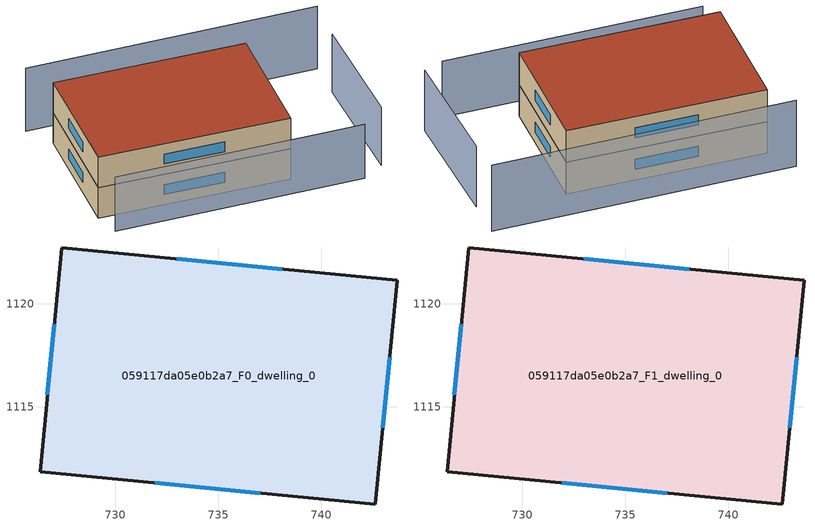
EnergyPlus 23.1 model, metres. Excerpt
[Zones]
059117da05e0b2a7_F0_dwelling_0
 floor ground (EU_floor_Construction): 743.67,1121.13 742.61,1110.26 726.34,1111.85 727.4,1122.72 z0
 wall outside (EU_wall_Construction): 742.61,1110.26 743.67,1121.13 727.4,1122.72 726.34,1111.85 742.61,1110.26 z0:3
 window (EU_Window_Construction): 742.98,1113.99 743.31,1117.41 / 731.91,1111.31 737.04,1110.81 / 727.03,1119 726.7,1115.57 / 738.1,1121.68 732.97,1122.18 z1.03:1.97
059117da05e0b2a7_F1_dwelling_0
 floor to 059117da05e0b2a7_F0_dwelling_0 (EU_floor_Construction): 743.67,1121.13 742.61,1110.26 726.34,1111.85 727.4,1122.72 z3
 wall outside (EU_wall_Construction): 742.61,1110.26 743.67,1121.13 727.4,1122.72 726.34,1111.85 742.61,1110.26 z3:6
 window (EU_Window_Construction): 742.98,1113.99 743.31,1117.41 / 731.91,1111.31 737.04,1110.81 / 727.03,1119 726.7,1115.57 / 738.1,1121.68 732.97,1122.18 z4.03:4.97
 roof outside (EU_roof_Construction): 742.61,1110.26 743.67,1121.13 727.4,1122.72 726.34,1111.85 z6
shading: 726.81,1109.69 748.04,1107.88 z0:5.3; 750,1108.95 750.65,1119.71 z0:5.7; 750.91,1123.14 726.08,1125.18 z0:6.2
[Building]
EU S2 Campaign: North Axis=0; Terrain=City; Solar Distribution=FullExterior
[Site:Location]
Cape.Town.Intl.AP: Latitude=-33.965; Longitude=18.602; Time Zone=2; Elevation=46
[SizingPeriod:WeatherFileDays]
AnnualSizingPeriod: Begin Month=1; Begin Day of Month=1; End Month=12; End Day of Month=31; Day of Week for Start Day=Monday; Use Weather File Daylight Saving Period=No; Use Weather File Rain and Snow Indicators=No
[MATERIAL]
EU_InternalMass_Material: Roughness=MediumRough; Thickness=0.1; Conductivity=1; Density=1800; Specific Heat=900; Thermal Absorptance=0.9; Solar Absorptance=0.7; Visible Absorptance=0.7
[MATERIAL:NOMASS] Roughness=MediumRough; Thermal Absorptance=0.9; Solar Absorptance=0.7; Visible Absorptance=0.7
Name | Thermal Resistance
EU_wall_NoMass | 0.493876
EU_roof_NoMass | 0.449382
EU_floor_NoMass | 1.25
[WINDOWMATERIAL:SIMPLEGLAZINGSYSTEM]
EU_Window_SimpleGlazing: UFactor=4.4; Solar Heat Gain Coefficient=0.85; Visible Transmittance=0.85
[CONSTRUCTION]
EU_wall_Construction: EU_wall_NoMass
EU_roof_Construction: EU_roof_NoMass
EU_floor_Construction: EU_floor_NoMass
EU_Window_Construction: EU_Window_SimpleGlazing
EU_InternalMass_Construction: EU_InternalMass_Material
[ZONE] Type=1; Multiplier=1; Ceiling Height=autocalculate; Floor Area=autocalculate; Part of Total Floor Area=Yes
Name | Volume
059117da05e0b2a7_F0_dwelling_0 | 535.877
059117da05e0b2a7_F1_dwelling_0 | 535.878
[INTERNALMASS] Construction=EU_InternalMass_Construction; Surface Area=178.626
Name | Zone or ZoneList
059117da05e0b2a7_F0_dwelling_0_EU_InternalMass | 059117da05e0b2a7_F0_dwelling_0
059117da05e0b2a7_F1_dwelling_0_EU_InternalMass | 059117da05e0b2a7_F1_dwelling_0
[OTHEREQUIPMENT] Fuel Type=Electricity; Design Level Calculation Method=Watts/Area; Power per Zone Floor Area=1; Fraction Latent=0; Fraction Radiant=0; Fraction Lost=0; Carbon Dioxide Generation Rate=0; EndUse Subcategory=EU_Step8_InternalGains
Name | Zone or ZoneList or Space or SpaceList | Schedule
EU_Step8_InternalGain_059117da05e0b2a7_F0_dwelling_0_f000 | 059117da05e0b2a7_F0_dwelling_0 | EU_Step8_GainSchedule_059117da05e0b2a7_F0_dwelling_0_f000
EU_Step8_InternalGain_059117da05e0b2a7_F1_dwelling_0_f000 | 059117da05e0b2a7_F1_dwelling_0 | EU_Step8_GainSchedule_059117da05e0b2a7_F1_dwelling_0_f000
[ZONEVENTILATION:DESIGNFLOWRATE] Schedule=EU_AlwaysOn; Design Flow Rate Calculation Method=AirChanges/Hour; Air Changes per Hour=0.64; Ventilation Type=Natural; Fan Pressure Rise=0; Fan Total Efficiency=1; Constant Term Coefficient=1; Temperature Term Coefficient=0; Velocity Term Coefficient=0; Velocity Squared Term Coefficient=0; Minimum Indoor Temperature=-100; Maximum Indoor Temperature=100; Delta Temperature=-100; Minimum Outdoor Temperature=-100; Maximum Outdoor Temperature=100; Maximum Wind Speed=40
Name | Zone or ZoneList or Space or SpaceList
EU_ConstantAir_059117da05e0b2a7_F0_dwelling_0 | 059117da05e0b2a7_F0_dwelling_0
EU_ConstantAir_059117da05e0b2a7_F1_dwelling_0 | 059117da05e0b2a7_F1_dwelling_0
[HVACTEMPLATE:THERMOSTAT] Constant Heating Setpoint=20; Constant Cooling Setpoint=50
EU_HeatOnly_059117da05e0b2a7_F0_dwelling_0; EU_HeatOnly_059117da05e0b2a7_F1_dwelling_0
[HVACTEMPLATE:ZONE:IDEALLOADSAIRSYSTEM] System Availability Schedule=EU_AlwaysOn; Maximum Heating Supply Air Temperature=50; Minimum Cooling Supply Air Temperature=13; Maximum Heating Supply Air Humidity Ratio=0.0156; Minimum Cooling Supply Air Humidity Ratio=0.0077; Heating Limit=NoLimit; Cooling Limit=NoLimit; Heating Availability Schedule=EU_AlwaysOn; Cooling Availability Schedule=EU_CoolingOff; Dehumidification Control Type=ConstantSensibleHeatRatio; Cooling Sensible Heat Ratio=0.7; Dehumidification Setpoint=60; Humidification Control Type=None; Humidification Setpoint=30; Outdoor Air Method=None; Outdoor Air Flow Rate per Person=0.00944; Outdoor Air Flow Rate per Zone Floor Area=0; Outdoor Air Flow Rate per Zone=0; Demand Controlled Ventilation Type=None; Outdoor Air Economizer Type=NoEconomizer; Heat Recovery Type=None; Sensible Heat Recovery Effectiveness=0.7; Latent Heat Recovery Effectiveness=0.65
Name | Template Thermostat
059117da05e0b2a7_F0_dwelling_0 | EU_HeatOnly_059117da05e0b2a7_F0_dwelling_0
059117da05e0b2a7_F1_dwelling_0 | EU_HeatOnly_059117da05e0b2a7_F1_dwelling_0
[SIZING:ZONE] Zone Cooling Design Supply Air Temperature Input Method=SupplyAirTemperature; Zone Cooling Design Supply Air Temperature=13; Zone Heating Design Supply Air Temperature Input Method=SupplyAirTemperature; Zone Heating Design Supply Air Temperature=50; Zone Cooling Design Supply Air Humidity Ratio=0.008; Zone Heating Design Supply Air Humidity Ratio=0.008; Cooling Design Air Flow Method=DesignDay; Cooling Design Air Flow Rate=0; Cooling Minimum Air Flow per Zone Floor Area=0.000762; Cooling Minimum Air Flow=0; Cooling Minimum Air Flow Fraction=0.2; Heating Design Air Flow Method=DesignDay; Heating Design Air Flow Rate=0; Heating Maximum Air Flow per Zone Floor Area=0.002032; Heating Maximum Air Flow=0.141576; Heating Maximum Air Flow Fraction=0.3; Account for Dedicated Outdoor Air System=No; Dedicated Outdoor Air System Control Strategy=NeutralSupplyAir; Dedicated Outdoor Air Low Setpoint Temperature for Design=autosize; Dedicated Outdoor Air High Setpoint Temperature for Design=autosize; Zone Load Sizing Method=Sensible Load Only No Latent Load; Zone Latent Cooling Design Supply Air Humidity Ratio Input Method=HumidityRatioDifference; Zone Cooling Design Supply Air Humidity Ratio Difference=0.005; Zone Latent Heating Design Supply Air Humidity Ratio Input Method=HumidityRatioDifference; Zone Humidification Design Supply Air Humidity Ratio Difference=0.005
059117da05e0b2a7_F0_dwelling_0; 059117da05e0b2a7_F1_dwelling_0
[SCHEDULE:CONSTANT]
Name | Hourly Value
EU_AlwaysOn | 1
EU_CoolingOff | 0
[SCHEDULE:FILE] Column Number=1; Rows to Skip at Top=0; Number of Hours of Data=8760; Column Separator=Comma; Interpolate to Timestep=No; Minutes per Item=60; Adjust Schedule for Daylight Savings=Yes
Name | File
EU_Step8_GainSchedule_059117da05e0b2a7_F0_dwelling_0_f000 | ../../schedules/059117da05e0b2a7/059117da05e0b2a7_F0_dwelling_0_f000_gain.csv
EU_Step8_GainSchedule_059117da05e0b2a7_F1_dwelling_0_f000 | ../../schedules/059117da05e0b2a7/059117da05e0b2a7_F1_dwelling_0_f000_gain.csv
